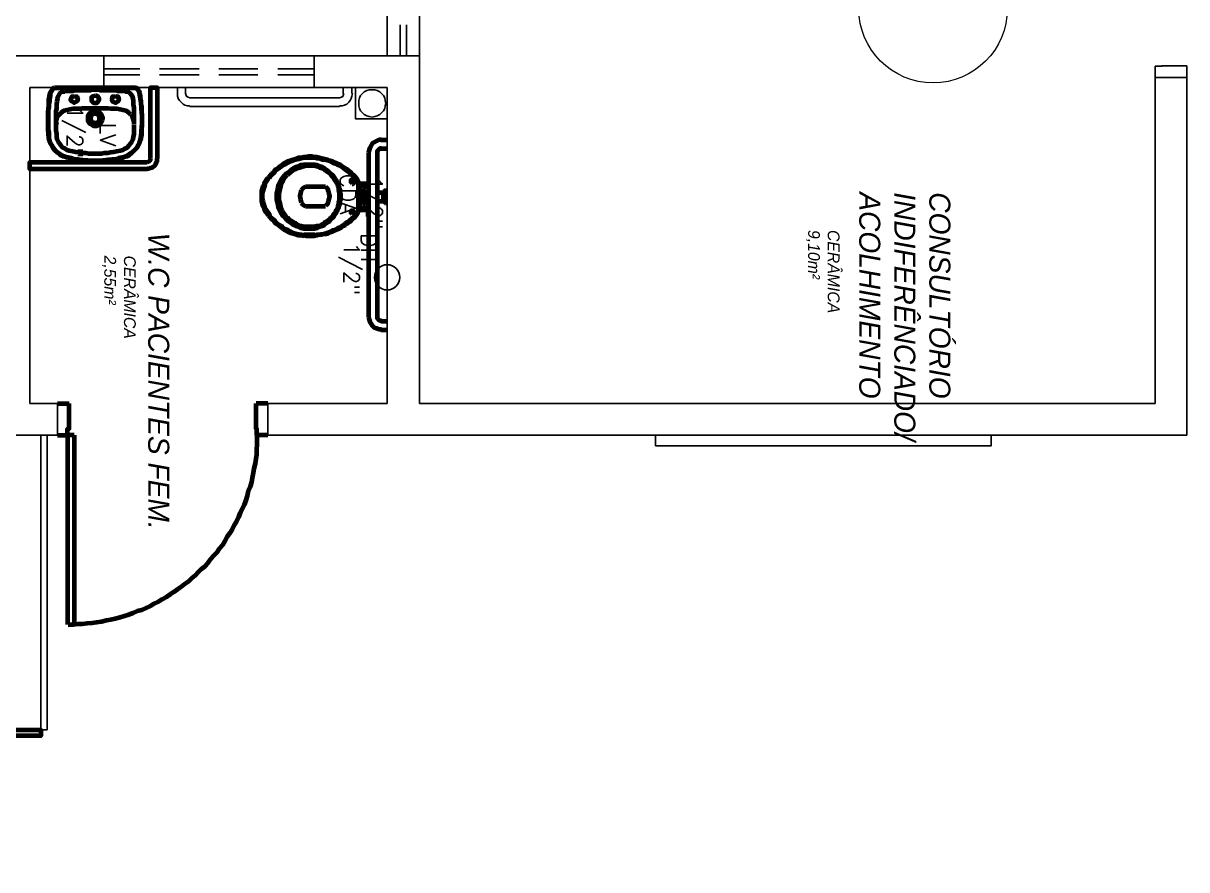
# Model space of a CAD drawing. Header units: millimetres. Extents: x 2273 to 2522, y 1034 to 1187.
# Drawn here: x 2463.04 to 2468.58, y 1049.75 to 1053.77 of the extents above; entities that cross this region are included whole.
import ezdxf

# ---------------------------------------------------------------- set-up
doc = ezdxf.new("R2010")
doc.units = ezdxf.units.MM
for name, color, linetype, lineweight in [('COTAS', 30, 'Continuous', 9), ('LAYOUT', 7, 'Continuous', 100), ('PAREDES', 4, 'Continuous', 100)]:
    doc.layers.add(name, color=color, linetype=linetype, lineweight=lineweight)
doc.layers.add('LAYER8', color=8, linetype='Continuous')
doc.styles.add('Romans', font='romans.shx')
doc.styles.get("Standard").update_dxf_attribs({"font": 'arial.ttf'})

# ---------------------------------------------------------------- blocks, each defined once
blk = doc.blocks.new('HGJ')
at = {"layer": 'PAREDES', "color": 0, "linetype": 'Continuous'}
for points in [[(72.4887, 148.3539), (72.1505, 148.3539), (72.1505, 148.3863), (72.4887, 148.3863)], [(72.5358, 148.3392), (72.5358, 148.348), (72.5328, 148.3569), (72.5299, 148.3657), (72.524, 148.3745), (72.5152, 148.3804), (72.5064, 148.3833), (72.4975, 148.3863), (72.4887, 148.3863)], [(72.1534, 147.898), (72.1534, 148.2833), (72.1623, 148.2951), (72.177, 148.301), (72.2123, 148.3069), (72.2387, 148.3098), (72.2534, 148.3098), (72.2828, 148.3127), (72.3152, 148.3127), (72.3358, 148.3127), (72.3534, 148.3098), (72.3681, 148.3098), (72.3917, 148.3069), (72.3917, 148.3069), (72.4181, 148.301), (72.4181, 148.301), (72.4387, 148.2892), (72.4505, 148.2775), (72.4652, 148.2598), (72.477, 148.2422), (72.4858, 148.2186), (72.4887, 148.2069), (72.4946, 148.1745), (72.4946, 148.1539), (72.5005, 148.1186), (72.5005, 148.0892), (72.4975, 148.0569), (72.4946, 148.0098), (72.4887, 147.9745), (72.477, 147.9392), (72.4623, 147.9157), (72.4446, 147.8951), (72.424, 147.8833), (72.4034, 147.8745), (72.3917, 147.8716), (72.3505, 147.8686), (72.327, 147.8686), (72.3064, 147.8686), (72.2681, 147.8686), (72.2387, 147.8716), (72.2093, 147.8716), (72.177, 147.8775), (72.1623, 147.8863), (72.1534, 147.898)], [(72.3917, 148.3098), (72.377, 148.3127), (72.3652, 148.3127), (72.3505, 148.3127), (72.3387, 148.3127), (72.324, 148.3157), (72.3093, 148.3157), (72.2975, 148.3157), (72.2828, 148.3157), (72.2711, 148.3127), (72.2564, 148.3127), (72.2446, 148.3127), (72.2299, 148.3098), (72.2181, 148.3098), (72.2034, 148.3069), (72.1917, 148.3069), (72.177, 148.3039)], [(72.4858, 148.2186), (72.4828, 148.2275), (72.4799, 148.2363), (72.477, 148.2451), (72.474, 148.251), (72.4623, 148.2657), (72.4505, 148.2775), (72.4387, 148.2892), (72.424, 148.298), (72.4152, 148.301), (72.4093, 148.3039), (72.4005, 148.3069), (72.3917, 148.3098)], [(72.5064, 148.3392), (72.5005, 148.351), (72.4887, 148.3569)], [(72.5387, 148.3392), (72.5387, 147.7804), (72.5064, 147.7804), (72.5064, 148.3392)], [(72.177, 148.3039), (72.1681, 148.301), (72.1623, 148.298), (72.1564, 148.2922), (72.1505, 148.2833)], [(72.1534, 148.2833), (72.1534, 148.0892), (72.1534, 147.898)], [(72.2034, 148.2716), (72.1917, 148.2686), (72.1799, 148.2598), (72.174, 148.248), (72.1711, 148.2363)], [(72.327, 148.2775), (72.3123, 148.2775), (72.2946, 148.2775), (72.2799, 148.2775), (72.2652, 148.2775), (72.2475, 148.2775), (72.2328, 148.2745), (72.2181, 148.2745), (72.2005, 148.2716)], [(72.2799, 148.2598), (72.2711, 148.251), (72.2623, 148.2392), (72.2593, 148.2245), (72.2564, 148.2098)], [(72.327, 148.2775), (72.3152, 148.2775), (72.3034, 148.2745), (72.2887, 148.2686), (72.2799, 148.2627)], [(72.3858, 148.2745), (72.3711, 148.2775), (72.3564, 148.2775), (72.3446, 148.2775), (72.3299, 148.2775)], [(72.4505, 148.2127), (72.4475, 148.2245), (72.4417, 148.2333), (72.4358, 148.2451), (72.427, 148.251), (72.4181, 148.2598), (72.4093, 148.2657), (72.3975, 148.2716), (72.3858, 148.2745)], [(72.1681, 148.2363), (72.1681, 148.2275), (72.1681, 148.2186), (72.1681, 148.2098), (72.1681, 148.201), (72.1652, 148.1922), (72.1652, 148.1833), (72.1652, 148.1716), (72.1652, 148.1627), (72.1652, 148.1539), (72.1652, 148.1451), (72.1652, 148.1363), (72.1652, 148.1275), (72.1652, 148.1186), (72.1623, 148.1098), (72.1623, 148.101), (72.1623, 148.0922)], [(72.1917, 148.1892), (72.1946, 148.201), (72.2093, 148.2039), (72.2181, 148.201), (72.224, 148.1892), (72.2181, 148.1745), (72.2093, 148.1716), (72.1946, 148.1745), (72.1917, 148.1892)], [(72.2564, 148.2098), (72.2534, 148.1951), (72.2534, 148.1804), (72.2534, 148.1657), (72.2505, 148.151), (72.2505, 148.1333), (72.2505, 148.1186), (72.2505, 148.1039), (72.2505, 148.0892)], [(72.4652, 148.0892), (72.4652, 148.1069), (72.4652, 148.1216), (72.4623, 148.1363), (72.4623, 148.151), (72.4593, 148.1657), (72.4564, 148.1804), (72.4534, 148.1951), (72.4505, 148.2127)], [(72.4975, 148.0922), (72.4975, 148.1069), (72.4975, 148.1245), (72.4975, 148.1392), (72.4946, 148.1569), (72.4917, 148.1716), (72.4917, 148.1892), (72.4858, 148.2039), (72.4828, 148.2186)], [(72.1623, 148.0922), (72.1623, 148.0833), (72.1623, 148.0745), (72.1652, 148.0657), (72.1652, 148.0539), (72.1652, 148.0451), (72.1652, 148.0363), (72.1652, 148.0275), (72.1652, 148.0186), (72.1652, 148.0098), (72.1652, 148.001), (72.1652, 147.9922), (72.1681, 147.9833), (72.1681, 147.9745), (72.1681, 147.9657), (72.1681, 147.9569), (72.1681, 147.948)], [(72.224, 148.0922), (72.224, 148.101), (72.2152, 148.1069), (72.2064, 148.1098), (72.1975, 148.1069), (72.1917, 148.101), (72.1887, 148.0922)], [(72.1887, 148.0922), (72.1917, 148.0833), (72.1975, 148.0745), (72.2064, 148.0745), (72.2152, 148.0745), (72.224, 148.0833), (72.224, 148.0922)], [(72.2505, 148.0922), (72.2505, 148.0745), (72.2505, 148.0598), (72.2505, 148.0451), (72.2505, 148.0304), (72.2534, 148.0157), (72.2534, 148.001), (72.2534, 147.9863), (72.2564, 147.9716)], [(72.3328, 148.0922), (72.3328, 148.101), (72.327, 148.1098), (72.324, 148.1157), (72.3152, 148.1216), (72.3064, 148.1245), (72.2975, 148.1275), (72.2887, 148.1245), (72.2799, 148.1216), (72.274, 148.1157), (72.2681, 148.1098), (72.2652, 148.101), (72.2623, 148.0922)], [(72.2623, 148.0922), (72.2652, 148.0833), (72.2681, 148.0745), (72.274, 148.0657), (72.2799, 148.0598), (72.2887, 148.0569), (72.2975, 148.0569), (72.3064, 148.0569), (72.3152, 148.0598), (72.324, 148.0657), (72.327, 148.0745), (72.3328, 148.0833), (72.3328, 148.0922)], [(72.3211, 148.0922), (72.3181, 148.101), (72.3152, 148.1069), (72.3064, 148.1127), (72.2975, 148.1127), (72.2887, 148.1127), (72.2828, 148.1069), (72.277, 148.101), (72.277, 148.0922)], [(72.277, 148.0922), (72.277, 148.0833), (72.2828, 148.0745), (72.2887, 148.0716), (72.2975, 148.0686), (72.3064, 148.0716), (72.3152, 148.0745), (72.3181, 148.0833), (72.3211, 148.0922)], [(72.4505, 147.9686), (72.4534, 147.9833), (72.4564, 147.998), (72.4593, 148.0157), (72.4623, 148.0304), (72.4623, 148.0451), (72.4652, 148.0598), (72.4652, 148.0745), (72.4652, 148.0892)], [(72.4828, 147.9627), (72.4858, 147.9775), (72.4917, 147.9951), (72.4917, 148.0098), (72.4946, 148.0275), (72.4975, 148.0422), (72.4975, 148.0598), (72.4975, 148.0745), (72.4975, 148.0922)], [(72.1917, 147.9922), (72.1946, 148.0039), (72.2093, 148.0098), (72.2181, 148.0039), (72.224, 147.9922), (72.2181, 147.9804), (72.2093, 147.9745), (72.1946, 147.9804), (72.1917, 147.9922)], [(72.1711, 147.9451), (72.174, 147.9333), (72.1799, 147.9216), (72.1917, 147.9157), (72.2034, 147.9098)], [(72.2564, 147.9716), (72.2593, 147.9569), (72.2623, 147.9422), (72.2711, 147.9304), (72.2799, 147.9216)], [(72.2799, 147.9216), (72.2887, 147.9127), (72.3005, 147.9069), (72.3152, 147.9039), (72.327, 147.9039)], [(72.3858, 147.9069), (72.3975, 147.9098), (72.4093, 147.9157), (72.4181, 147.9216), (72.427, 147.9275), (72.4358, 147.9363), (72.4417, 147.948), (72.4475, 147.9569), (72.4505, 147.9686)], [(72.3917, 147.8716), (72.4005, 147.8745), (72.4093, 147.8745), (72.4152, 147.8775), (72.424, 147.8833), (72.4387, 147.8922), (72.4505, 147.901), (72.4623, 147.9157), (72.474, 147.9275), (72.477, 147.9363), (72.4799, 147.9451), (72.4828, 147.9539), (72.4858, 147.9598)], [(72.1505, 147.898), (72.1564, 147.8922), (72.1623, 147.8863), (72.1681, 147.8833), (72.177, 147.8804)], [(72.177, 147.8775), (72.1917, 147.8775), (72.2034, 147.8745), (72.2181, 147.8745), (72.2299, 147.8716), (72.2446, 147.8716), (72.2564, 147.8686), (72.2711, 147.8686), (72.2828, 147.8686), (72.2975, 147.8686), (72.3093, 147.8686), (72.324, 147.8686), (72.3387, 147.8686), (72.3505, 147.8686), (72.3652, 147.8716), (72.377, 147.8716), (72.3917, 147.8716)], [(72.2034, 147.9127), (72.2181, 147.9098), (72.2328, 147.9069), (72.2505, 147.9069), (72.2652, 147.9039), (72.2799, 147.9039), (72.2975, 147.9039), (72.3123, 147.9039), (72.327, 147.9069)], [(72.327, 147.9039), (72.3417, 147.9039), (72.3564, 147.9039), (72.3711, 147.9069), (72.3858, 147.9069)]]:
    blk.add_lwpolyline(points, dxfattribs=at)
blk = doc.blocks.new('NHG')
at = {"layer": 'PAREDES', "color": 0, "linetype": 'Continuous'}
for points in [[(72.4005, 149.451), (72.4005, 149.4804)], [(72.4417, 149.451), (72.4417, 149.4804)], [(72.6387, 149.4745), (72.6387, 149.4804)], [(72.7005, 149.4745), (72.6387, 149.4745)], [(72.6387, 149.4745), (72.6417, 149.4686), (72.6475, 149.4657)], [(72.6887, 149.4657), (72.6975, 149.4686), (72.7005, 149.4745)], [(72.7005, 149.4745), (72.7005, 149.4804)], [(73.2623, 149.451), (73.2623, 149.4804)], [(73.3034, 149.451), (73.3034, 149.4804)], [(72.4005, 149.4539), (72.4005, 149.4422), (72.4064, 149.4304), (72.4123, 149.4186), (72.4181, 149.4098), (72.427, 149.4039), (72.4387, 149.398), (72.4475, 149.3951), (72.4623, 149.3922)], [(72.4417, 149.4539), (72.4417, 149.4451), (72.4475, 149.4392), (72.4534, 149.4333), (72.4623, 149.4333)], [(72.4623, 149.4333), (73.2417, 149.4333)], [(72.6917, 149.4333), (72.6917, 149.4627), (72.6475, 149.4627)], [(72.6505, 149.4333), (72.6505, 149.4627)], [(73.2417, 149.4333), (73.2475, 149.4333), (73.2534, 149.4392), (73.2593, 149.4451), (73.2593, 149.4539)], [(73.2417, 149.3922), (73.2534, 149.3951), (73.2652, 149.398), (73.274, 149.4039), (73.2828, 149.4098), (73.2917, 149.4186), (73.2946, 149.4304), (73.3005, 149.4422), (73.3005, 149.4539)], [(72.4623, 149.3922), (73.2417, 149.3922)], [(72.6093, 149.3922), (72.6093, 149.3422), (72.6005, 149.3422), (72.5946, 149.3422)], [(72.6211, 149.3922), (72.6181, 149.3863)], [(72.6181, 149.3863), (72.6181, 149.3422)], [(72.6358, 149.3804), (72.6328, 149.3775)], [(72.6328, 149.3775), (72.6328, 149.3745)], [(72.6328, 149.3745), (72.6328, 149.3657)], [(72.6328, 149.3627), (72.6328, 149.3657)], [(72.7064, 149.3657), (72.6711, 149.3657), (72.6328, 149.3657)], [(72.6328, 149.351), (72.6328, 149.3598)], [(72.6387, 149.3775), (72.6711, 149.3775)], [(72.6505, 149.3775), (72.6505, 149.3922)], [(72.7005, 149.3775), (72.6711, 149.3775)], [(72.6917, 149.3775), (72.6917, 149.3922)], [(72.7034, 149.3775), (72.7005, 149.3804)], [(72.7064, 149.3745), (72.7034, 149.3775)], [(72.7064, 149.3657), (72.7064, 149.3745)], [(72.7064, 149.3657), (72.7064, 149.3627)], [(72.7064, 149.351), (72.7064, 149.3598)], [(72.724, 149.3863), (72.7211, 149.3922)], [(72.724, 149.3422), (72.724, 149.3863)], [(72.7446, 149.3422), (72.7387, 149.3422), (72.7328, 149.3422), (72.7328, 149.3922)], [(72.5887, 149.3392), (72.5799, 149.3333), (72.574, 149.3275), (72.5681, 149.3216), (72.5623, 149.3127), (72.5534, 149.3069), (72.5475, 149.298), (72.5417, 149.2922), (72.5387, 149.2833)], [(72.5946, 149.3422), (72.5887, 149.3333), (72.5799, 149.3275), (72.574, 149.3216), (72.5652, 149.3127), (72.5593, 149.3039), (72.5534, 149.298), (72.5475, 149.2892), (72.5417, 149.2804)], [(72.5946, 149.3422), (72.5887, 149.3392)], [(72.6034, 149.3127), (72.6005, 149.3186), (72.5975, 149.3216), (72.5917, 149.3186), (72.5887, 149.3127), (72.5917, 149.3069), (72.5975, 149.3069), (72.6005, 149.3069), (72.6034, 149.3127)], [(72.6005, 149.3451), (72.5946, 149.3422)], [(72.6093, 149.3422), (72.6711, 149.3422), (72.7328, 149.3422)], [(72.624, 149.3451), (72.6299, 149.3451), (72.6328, 149.351)], [(72.7064, 149.351), (72.7064, 149.3451), (72.7123, 149.3451)], [(72.7505, 149.3127), (72.7475, 149.3186), (72.7417, 149.3216), (72.7387, 149.3186), (72.7358, 149.3127), (72.7387, 149.3069), (72.7417, 149.3069), (72.7475, 149.3069), (72.7505, 149.3127)], [(72.7417, 149.3422), (72.7387, 149.3451)], [(72.7505, 149.3392), (72.7446, 149.3422)], [(72.7975, 149.2804), (72.7917, 149.2892), (72.7858, 149.298), (72.7799, 149.3039), (72.774, 149.3127), (72.7652, 149.3216), (72.7593, 149.3275), (72.7505, 149.3333), (72.7446, 149.3422)], [(72.8005, 149.2833), (72.7975, 149.2922), (72.7917, 149.298), (72.7858, 149.3069), (72.7799, 149.3127), (72.7711, 149.3216), (72.7652, 149.3275), (72.7593, 149.3333), (72.7505, 149.3392)], [(72.5417, 149.2804), (72.5358, 149.2745), (72.5299, 149.2657), (72.524, 149.2569), (72.5211, 149.248), (72.5152, 149.2392), (72.5123, 149.2304), (72.5093, 149.2216), (72.5034, 149.2127), (72.5005, 149.2039), (72.4975, 149.1951), (72.4946, 149.1863), (72.4946, 149.1745), (72.4917, 149.1657), (72.4887, 149.1569), (72.4887, 149.148), (72.4858, 149.1363)], [(72.5358, 149.2833), (72.5299, 149.2716), (72.5211, 149.2598), (72.5152, 149.248), (72.5093, 149.2363), (72.5034, 149.2216), (72.5005, 149.2098), (72.4946, 149.198), (72.4917, 149.1833)], [(72.6711, 149.2598), (72.6593, 149.2598), (72.6505, 149.2569), (72.6387, 149.2569), (72.6299, 149.2539), (72.6211, 149.251), (72.6123, 149.248), (72.6034, 149.2422), (72.5946, 149.2392), (72.5858, 149.2333), (72.577, 149.2275), (72.5681, 149.2216), (72.5623, 149.2127), (72.5564, 149.2069), (72.5475, 149.198), (72.5417, 149.1892), (72.5387, 149.1804)], [(72.6681, 149.2539), (72.6593, 149.2539), (72.6505, 149.2539), (72.6387, 149.251), (72.6299, 149.251), (72.6211, 149.248), (72.6123, 149.2451), (72.6034, 149.2392), (72.5975, 149.2363), (72.5887, 149.2304), (72.5799, 149.2245), (72.574, 149.2186), (72.5652, 149.2127), (72.5593, 149.2069), (72.5534, 149.198), (72.5475, 149.1892), (72.5417, 149.1833)], [(72.8034, 149.1804), (72.7975, 149.1892), (72.7917, 149.198), (72.7858, 149.2069), (72.777, 149.2127), (72.7711, 149.2216), (72.7623, 149.2275), (72.7534, 149.2333), (72.7446, 149.2392), (72.7387, 149.2422), (72.727, 149.248), (72.7181, 149.251), (72.7093, 149.2539), (72.7005, 149.2569), (72.6887, 149.2569), (72.6799, 149.2598), (72.6681, 149.2598)], [(72.7946, 149.1833), (72.7887, 149.1892), (72.7828, 149.198), (72.777, 149.2069), (72.7711, 149.2127), (72.7652, 149.2186), (72.7564, 149.2245), (72.7505, 149.2304), (72.7417, 149.2363), (72.7328, 149.2392), (72.724, 149.2451), (72.7152, 149.248), (72.7064, 149.251), (72.6975, 149.251), (72.6887, 149.2539), (72.677, 149.2539), (72.6681, 149.2539)], [(72.8534, 149.1363), (72.8505, 149.148), (72.8505, 149.1569), (72.8475, 149.1657), (72.8475, 149.1745), (72.8446, 149.1863), (72.8417, 149.1951), (72.8387, 149.2039), (72.8358, 149.2127), (72.8299, 149.2216), (72.827, 149.2304), (72.824, 149.2392), (72.8181, 149.248), (72.8152, 149.2569), (72.8093, 149.2657), (72.8034, 149.2745), (72.7975, 149.2804)], [(72.8475, 149.1833), (72.8446, 149.198), (72.8387, 149.2098), (72.8358, 149.2216), (72.8299, 149.2363), (72.824, 149.248), (72.8181, 149.2598), (72.8093, 149.2716), (72.8034, 149.2833)], [(72.7123, 149.1892), (72.7034, 149.198), (72.6917, 149.201), (72.6799, 149.2039), (72.6681, 149.2069), (72.6564, 149.2039), (72.6446, 149.201), (72.6328, 149.198), (72.624, 149.1892)], [(72.4917, 149.1833), (72.4887, 149.1686), (72.4858, 149.1569), (72.4828, 149.1451), (72.4828, 149.1333), (72.4799, 149.1216), (72.4799, 149.1069), (72.4828, 149.0951), (72.4828, 149.0833)], [(72.5358, 149.1833), (72.5299, 149.1716), (72.527, 149.1598), (72.5211, 149.148), (72.5181, 149.1363), (72.5181, 149.1216), (72.5181, 149.1098), (72.5181, 149.098), (72.5181, 149.0833)], [(72.5417, 149.1833), (72.5358, 149.1716), (72.5328, 149.1598), (72.527, 149.1451), (72.524, 149.1333), (72.524, 149.1216), (72.524, 149.1069), (72.524, 149.0951), (72.527, 149.0833)], [(72.624, 149.1863), (72.624, 149.0922)], [(72.7152, 149.0922), (72.7152, 149.1863)], [(72.8123, 149.0833), (72.8123, 149.0951), (72.8123, 149.1069), (72.8123, 149.1216), (72.8123, 149.1333), (72.8093, 149.1451), (72.8064, 149.1598), (72.8005, 149.1716), (72.7946, 149.1833)], [(72.8211, 149.0833), (72.8211, 149.098), (72.8211, 149.1098), (72.8211, 149.1216), (72.8211, 149.1363), (72.8181, 149.148), (72.8123, 149.1598), (72.8093, 149.1716), (72.8034, 149.1833)], [(72.8534, 149.0833), (72.8564, 149.0951), (72.8564, 149.1069), (72.8564, 149.1216), (72.8564, 149.1333), (72.8534, 149.1451), (72.8505, 149.1569), (72.8505, 149.1686), (72.8446, 149.1833)], [(72.4828, 149.0833), (72.4858, 149.0716), (72.4858, 149.0569), (72.4917, 149.0451), (72.4946, 149.0333), (72.5005, 149.0186), (72.5034, 149.0069), (72.5093, 148.9951), (72.5181, 148.9833)], [(72.4858, 149.1363), (72.4858, 149.1216), (72.4858, 149.1098), (72.4858, 149.0951), (72.4858, 149.0833)], [(72.4858, 149.0833), (72.4887, 149.0716), (72.4917, 149.0598), (72.4946, 149.0451), (72.4975, 149.0333), (72.5034, 149.0216), (72.5093, 149.0098), (72.5152, 148.998), (72.5211, 148.9863)], [(72.5181, 149.0833), (72.5211, 149.0686), (72.527, 149.0569), (72.5299, 149.0451), (72.5358, 149.0333), (72.5446, 149.0216), (72.5534, 149.0127), (72.5593, 149.001), (72.5711, 148.9922)], [(72.527, 149.0833), (72.5299, 149.0716), (72.5328, 149.0627), (72.5358, 149.051), (72.5417, 149.0422), (72.5475, 149.0304), (72.5534, 149.0216), (72.5623, 149.0127), (72.5681, 149.0069)], [(72.624, 149.0922), (72.6299, 149.0804), (72.6387, 149.0716)], [(72.7005, 149.0716), (72.7093, 149.0804), (72.7152, 149.0922)], [(72.7681, 148.9922), (72.7799, 149.001), (72.7887, 149.0127), (72.7946, 149.0216), (72.8034, 149.0333), (72.8093, 149.0451), (72.8123, 149.0569), (72.8181, 149.0686), (72.8211, 149.0833)], [(72.7681, 149.0069), (72.777, 149.0127), (72.7828, 149.0216), (72.7887, 149.0304), (72.7946, 149.0422), (72.8005, 149.051), (72.8064, 149.0627), (72.8093, 149.0716), (72.8123, 149.0833)], [(72.8181, 148.9863), (72.824, 148.998), (72.8299, 149.0098), (72.8358, 149.0216), (72.8417, 149.0333), (72.8446, 149.0451), (72.8475, 149.0598), (72.8505, 149.0716), (72.8534, 149.0833)], [(72.8211, 148.9833), (72.8299, 148.9951), (72.8358, 149.0069), (72.8417, 149.0186), (72.8446, 149.0333), (72.8475, 149.0451), (72.8534, 149.0569), (72.8534, 149.0716), (72.8564, 149.0833)], [(72.8505, 149.0833), (72.8505, 149.0951), (72.8505, 149.1098), (72.8505, 149.1216), (72.8505, 149.1363)], [(72.6387, 149.0716), (72.6534, 149.0686), (72.6681, 149.0657), (72.6828, 149.0686), (72.6975, 149.0716)], [(72.5181, 148.9833), (72.524, 148.9745), (72.5299, 148.9657), (72.5387, 148.9569), (72.5446, 148.9451), (72.5534, 148.9392), (72.5623, 148.9304), (72.5711, 148.9216), (72.5799, 148.9157)], [(72.5211, 148.9863), (72.527, 148.9775), (72.5328, 148.9686), (72.5417, 148.9569), (72.5475, 148.948), (72.5564, 148.9422), (72.5652, 148.9333), (72.574, 148.9245), (72.5828, 148.9186)], [(72.5681, 149.0039), (72.577, 148.9951), (72.5887, 148.9863), (72.6005, 148.9804), (72.6152, 148.9745), (72.627, 148.9716), (72.6417, 148.9686), (72.6534, 148.9657), (72.6681, 148.9657)], [(72.5681, 148.9922), (72.5799, 148.9833), (72.5917, 148.9745), (72.6034, 148.9686), (72.6152, 148.9627), (72.627, 148.9598), (72.6417, 148.9569), (72.6564, 148.9539), (72.6681, 148.9539)], [(72.6681, 148.9657), (72.6828, 148.9657), (72.6975, 148.9686), (72.7093, 148.9716), (72.724, 148.9745), (72.7358, 148.9804), (72.7475, 148.9863), (72.7593, 148.9951), (72.7711, 149.0039)], [(72.6681, 148.9539), (72.6828, 148.9539), (72.6946, 148.9569), (72.7093, 148.9598), (72.7211, 148.9627), (72.7358, 148.9686), (72.7475, 148.9745), (72.7593, 148.9833), (72.7681, 148.9922)], [(72.7564, 148.9186), (72.7652, 148.9245), (72.774, 148.9333), (72.7799, 148.9422), (72.7887, 148.948), (72.7975, 148.9569), (72.8034, 148.9686), (72.8093, 148.9775), (72.8181, 148.9863)], [(72.7593, 148.9157), (72.7681, 148.9216), (72.777, 148.9304), (72.7828, 148.9392), (72.7917, 148.9451), (72.8005, 148.9569), (72.8064, 148.9657), (72.8152, 148.9745), (72.8211, 148.9833)], [(72.5799, 148.9157), (72.5917, 148.9098), (72.6005, 148.9039), (72.6123, 148.898), (72.624, 148.8951), (72.6328, 148.8922), (72.6446, 148.8892), (72.6564, 148.8863), (72.6681, 148.8863)], [(72.6681, 148.8863), (72.6799, 148.8863), (72.6917, 148.8892), (72.7034, 148.8922), (72.7152, 148.8951), (72.724, 148.898), (72.7358, 148.9039), (72.7475, 148.9098), (72.7564, 148.9157)], [(72.7593, 148.9245), (72.7299, 148.9039)], [(72.5799, 148.9127), (72.5887, 148.9069), (72.6005, 148.898), (72.6093, 148.8951), (72.6211, 148.8892), (72.6328, 148.8863), (72.6446, 148.8833), (72.6564, 148.8833), (72.6681, 148.8833)], [(72.6681, 148.8833), (72.6799, 148.8833), (72.6917, 148.8833), (72.7034, 148.8863), (72.7152, 148.8892), (72.727, 148.8951), (72.7387, 148.898), (72.7475, 148.9069), (72.7593, 148.9127)], [(72.6711, 148.8863), (72.6711, 148.8863)]]:
    blk.add_lwpolyline(points, dxfattribs=at)
blk = doc.blocks.new('PROT')
at = {"layer": 'PAREDES', "color": 0, "linetype": 'Continuous'}
for points in [[(75.2005, 147.0333), (75.2211, 147.0333), (75.2417, 147.0333), (75.2623, 147.0363), (75.2828, 147.0392), (75.3034, 147.0392), (75.324, 147.0422), (75.3417, 147.0451), (75.3623, 147.051), (75.3828, 147.0539), (75.4005, 147.0598), (75.4211, 147.0627), (75.4387, 147.0686), (75.4564, 147.0745), (75.477, 147.0833), (75.4946, 147.0892), (75.5123, 147.0951), (75.5299, 147.1039), (75.5475, 147.1127), (75.5652, 147.1216), (75.5828, 147.1304), (75.6005, 147.1392), (75.6152, 147.148), (75.6328, 147.1598), (75.6475, 147.1716), (75.6652, 147.1804), (75.6799, 147.1922), (75.6946, 147.2039), (75.7093, 147.2157), (75.724, 147.2275), (75.7387, 147.2422), (75.7534, 147.2539), (75.7652, 147.2686), (75.7799, 147.2804), (75.7917, 147.2951), (75.8064, 147.3098), (75.8181, 147.3245), (75.8299, 147.3392), (75.8417, 147.3539), (75.8534, 147.3716), (75.8652, 147.3863), (75.874, 147.401), (75.8858, 147.4186), (75.8946, 147.4363), (75.9034, 147.451), (75.9123, 147.4686), (75.9211, 147.4863), (75.9299, 147.5039), (75.9387, 147.5216), (75.9446, 147.5392), (75.9534, 147.5569), (75.9593, 147.5775), (75.9652, 147.5951), (75.9711, 147.6157), (75.977, 147.6333), (75.9799, 147.6539), (75.9858, 147.6716), (75.9887, 147.6922), (75.9917, 147.7127), (75.9946, 147.7304), (75.9975, 147.751), (75.9975, 147.7716), (76.0005, 147.7922), (76.0005, 147.8127), (76.0005, 147.8333)], [(75.2034, 147.0304), (75.2034, 147.8333), (75.2328, 147.8333), (75.2328, 147.0304)], [(76.0034, 147.8333), (76.0034, 147.8127), (76.0034, 147.7922), (76.0064, 147.7716), (76.0064, 147.751), (76.0093, 147.7304), (76.0123, 147.7127), (76.0152, 147.6922), (76.0181, 147.6716), (76.024, 147.6539), (76.027, 147.6333), (76.0328, 147.6157), (76.0387, 147.5951), (76.0446, 147.5775), (76.0505, 147.5569), (76.0593, 147.5392), (76.0652, 147.5216), (76.074, 147.5039), (76.0828, 147.4863), (76.0917, 147.4686), (76.1005, 147.451), (76.1093, 147.4363), (76.1181, 147.4186), (76.1299, 147.401), (76.1387, 147.3863), (76.1505, 147.3716), (76.1623, 147.3539), (76.174, 147.3392), (76.1858, 147.3245), (76.1975, 147.3098), (76.2093, 147.2951), (76.224, 147.2804), (76.2358, 147.2686), (76.2505, 147.2539), (76.2652, 147.2422), (76.2799, 147.2275), (76.2946, 147.2157), (76.3093, 147.2039), (76.324, 147.1922), (76.3387, 147.1804), (76.3564, 147.1716), (76.3711, 147.1598), (76.3887, 147.148), (76.4034, 147.1392), (76.4211, 147.1304), (76.4387, 147.1216), (76.4564, 147.1127), (76.474, 147.1039), (76.4917, 147.0951), (76.5093, 147.0892), (76.527, 147.0833), (76.5446, 147.0745), (76.5652, 147.0686), (76.5828, 147.0627), (76.6034, 147.0598), (76.6211, 147.0539), (76.6417, 147.051), (76.6593, 147.0451), (76.6799, 147.0422), (76.7005, 147.0392), (76.7211, 147.0392), (76.7417, 147.0363), (76.7623, 147.0333), (76.7828, 147.0333), (76.8034, 147.0333)], [(76.8034, 147.8333), (76.774, 147.8333), (76.774, 147.0304)], [(76.8034, 147.8333), (76.8034, 147.0304)]]:
    blk.add_lwpolyline(points, dxfattribs=at)
blk = doc.blocks.new('YTE')
at = {"layer": 'LAYOUT', "linetype": 'ByBlock'}
for p, q in [((73.6534, 148.9127), (73.6534, 148.8569)), ((73.8034, 148.9127), (73.8034, 148.8598)), ((73.6534, 147.9127), (73.6534, 147.9686)), ((73.8034, 147.9127), (73.8034, 147.9598))]:
    blk.add_line(p, q, dxfattribs=at)
at = {"layer": 'PAREDES', "color": 0, "linetype": 'Continuous'}
for points in [[(74.7034, 147.9627), (74.7034, 147.9863), (74.7005, 148.0098), (74.7005, 148.0304), (74.6975, 148.0539), (74.6946, 148.0775), (74.6917, 148.098), (74.6887, 148.1216), (74.6828, 148.1451), (74.6799, 148.1657), (74.674, 148.1863), (74.6681, 148.2098), (74.6623, 148.2304), (74.6564, 148.251), (74.6475, 148.2716), (74.6387, 148.2922), (74.6328, 148.3127), (74.624, 148.3333), (74.6152, 148.3539), (74.6034, 148.3716), (74.5946, 148.3922), (74.5828, 148.4098), (74.5711, 148.4304), (74.5593, 148.448), (74.5475, 148.4657), (74.5358, 148.4833), (74.524, 148.501), (74.5093, 148.5186), (74.4975, 148.5363), (74.4828, 148.551), (74.4681, 148.5686), (74.4534, 148.5833), (74.4387, 148.598), (74.424, 148.6157), (74.4064, 148.6304), (74.3917, 148.6422), (74.374, 148.6569), (74.3593, 148.6716), (74.3417, 148.6833), (74.324, 148.698), (74.3064, 148.7098), (74.2858, 148.7216), (74.2681, 148.7333), (74.2505, 148.7451), (74.2299, 148.7539), (74.2123, 148.7657), (74.1917, 148.7745), (74.1711, 148.7833), (74.1534, 148.7922), (74.1328, 148.801), (74.1123, 148.8098), (74.0917, 148.8157), (74.0681, 148.8216), (74.0475, 148.8304), (74.027, 148.8363), (74.0064, 148.8392), (73.9828, 148.8451), (73.9623, 148.848), (73.9387, 148.8539), (73.9152, 148.8569), (73.8946, 148.8598), (73.8711, 148.8598), (73.8475, 148.8627), (73.824, 148.8627), (73.8005, 148.8627)], [(73.8034, 148.8598), (73.774, 148.8598), (73.774, 148.8569), (73.6534, 148.8569)], [(73.8034, 147.9922), (73.8034, 147.9598), (73.774, 147.9598), (73.774, 147.9686), (73.6534, 147.9686)], [(73.8034, 147.9922), (74.7034, 147.9922)], [(73.8034, 147.9598), (74.7034, 147.9598)]]:
    blk.add_lwpolyline(points, dxfattribs=at)

msp = doc.modelspace()

# ---------------------------------------------------------------- linework, layer by layer
at = {"color": 3}
msp.add_lwpolyline([(2464.7722, 1052.6231, 1), (2464.7722, 1052.5032, 1)], format="xyb", close=True, dxfattribs=at)
at = {"layer": 'COTAS'}
msp.add_circle((2467.3687, 1053.8405), 0.3533, dxfattribs=at)
at = {"layer": 'LAYER8', "linetype": 'ByBlock'}
msp.add_line((2464.4252, 1053.4661), (2464.4252, 1053.6161), dxfattribs=at)
at = {"layer": 'LAYER8', "linetype": 'Continuous'}
for points in [[(2464.7722, 1053.6161), (2464.7722, 1062.719)], [(2464.9252, 1051.9631), (2464.9252, 1054.5661)], [(2464.7722, 1053.6161), (2462.9222, 1053.6161)], [(2468.4252, 1051.9631), (2468.4252, 1053.5131)], [(2468.4252, 1053.5131), (2468.5752, 1053.5131)], [(2468.5752, 1051.8131), (2468.5752, 1053.5131)], [(2464.7722, 1053.4661), (2463.0722, 1053.4661)], [(2463.0722, 1051.9631), (2463.0722, 1053.4661)], [(2464.7722, 1051.9631), (2464.7722, 1053.4661)], [(2463.2046, 1051.9631), (2463.0722, 1051.9631)], [(2463.2046, 1051.8131), (2463.2046, 1051.9631)], [(2464.7722, 1051.9631), (2464.2046, 1051.9631)], [(2464.2046, 1051.9631), (2464.2046, 1051.8131)], [(2468.4252, 1051.9631), (2464.9252, 1051.9631)], [(2463.2046, 1051.8131), (2462.9222, 1051.8131)], [(2463.1252, 1051.8131), (2463.1252, 1050.4131)], [(2463.1546, 1051.8131), (2463.1546, 1050.4131)], [(2468.5752, 1051.8131), (2464.2046, 1051.8131)], [(2463.1252, 1050.4131), (2463.1546, 1050.4131)]]:
    msp.add_lwpolyline(points, dxfattribs=at)
at = {"layer": 'LAYER8', "color": 0, "linetype": 'Continuous'}
for points in [[(2464.7722, 1053.6161), (2464.7722, 1053.7631)], [(2464.9252, 1053.7631), (2464.9252, 1053.6161), (2464.7722, 1053.6161)], [(2464.834, 1053.6161), (2464.834, 1053.7631)], [(2464.8634, 1053.6161), (2464.8634, 1053.7631)], [(2463.4252, 1053.6161), (2463.4252, 1053.4661)], [(2463.5957, 1053.5543), (2463.4252, 1053.5543)], [(2463.8781, 1053.5543), (2463.6899, 1053.5543)], [(2464.1575, 1053.5543), (2463.9722, 1053.5543)], [(2464.4252, 1053.5543), (2464.2516, 1053.5543)], [(2468.4252, 1053.5661), (2468.4575, 1053.5661), (2468.4575, 1053.569), (2468.5752, 1053.569)], [(2468.4252, 1053.5131), (2468.4252, 1053.5661)], [(2468.5752, 1053.5131), (2468.5752, 1053.569)], [(2463.5957, 1053.5249), (2463.4252, 1053.5249)], [(2463.8781, 1053.5249), (2463.6899, 1053.5249)], [(2464.1575, 1053.5249), (2463.9722, 1053.5249)], [(2464.4252, 1053.5249), (2464.2516, 1053.5249)], [(2463.7752, 1053.4367), (2463.7752, 1053.4661)], [(2463.7752, 1053.4367), (2463.7752, 1053.4249), (2463.7781, 1053.4131), (2463.784, 1053.4043), (2463.7928, 1053.3955), (2463.8016, 1053.3867), (2463.8105, 1053.3808), (2463.8222, 1053.3778), (2463.834, 1053.3778)], [(2463.8134, 1053.4367), (2463.8134, 1053.4661)], [(2463.8134, 1053.4367), (2463.8163, 1053.4278), (2463.8193, 1053.422), (2463.8252, 1053.419), (2463.834, 1053.4161)], [(2464.5457, 1053.4161), (2464.5546, 1053.419), (2464.5605, 1053.422), (2464.5634, 1053.4278), (2464.5663, 1053.4367)], [(2464.5457, 1053.3778), (2464.5575, 1053.3778), (2464.5693, 1053.3808), (2464.581, 1053.3867), (2464.5899, 1053.3955), (2464.5957, 1053.4043), (2464.6016, 1053.4131), (2464.6046, 1053.4249), (2464.6075, 1053.4367)], [(2464.5634, 1053.4367), (2464.5634, 1053.4661)], [(2464.6046, 1053.4367), (2464.6046, 1053.4661)], [(2464.6222, 1053.4661), (2464.6222, 1053.3161), (2464.7722, 1053.3161)], [(2464.7663, 1053.3896), (2464.7634, 1053.4043), (2464.7605, 1053.4161), (2464.7546, 1053.4278), (2464.7457, 1053.4367), (2464.7369, 1053.4455), (2464.7252, 1053.4514), (2464.7134, 1053.4543), (2464.7016, 1053.4543), (2464.6869, 1053.4543), (2464.6752, 1053.4514), (2464.6634, 1053.4455), (2464.6546, 1053.4367), (2464.6457, 1053.4278), (2464.6399, 1053.4161), (2464.6369, 1053.4043), (2464.6369, 1053.3896), (2464.6369, 1053.3778), (2464.6399, 1053.3661), (2464.6457, 1053.3543), (2464.6546, 1053.3455), (2464.6634, 1053.3367), (2464.6752, 1053.3308), (2464.6869, 1053.3278), (2464.7016, 1053.3249), (2464.7134, 1053.3278), (2464.7252, 1053.3308), (2464.7369, 1053.3367), (2464.7457, 1053.3455), (2464.7546, 1053.3543), (2464.7605, 1053.3661), (2464.7634, 1053.3778), (2464.7663, 1053.3896)], [(2463.834, 1053.4161), (2464.5457, 1053.4161)], [(2463.834, 1053.3749), (2464.5457, 1053.3749)], [(2467.6457, 1051.8131), (2467.6457, 1051.7631), (2466.0487, 1051.7631), (2466.0487, 1051.8131)], [(2467.9869, 1051.8131), (2467.7605, 1051.8131)]]:
    msp.add_lwpolyline(points, dxfattribs=at)

# ---------------------------------------------------------------- block references
at = {"layer": 'LAYER8', "linetype": 'ByBlock', "rotation": 270}
for name in ['HGJ', 'NHG', 'YTE', 'PROT']:
    msp.add_blockref(name, (2315.2918, 1125.6166), dxfattribs=at)

# ---------------------------------------------------------------- texts
at = {"color": 3, "style": 'Romans'}
for s, p in [('1/2"', (2463.2501, 1053.3793)), ('LV', (2463.4066, 1053.2979)), ('CDA', (2464.5489, 1053.0552)), ('1/2"', (2464.6743, 1053.0415)), ('DH', (2464.6482, 1052.7729)), ('1/2"', (2464.5661, 1052.7291))]:
    msp.add_text(s, height=0.075, rotation=270, dxfattribs=at).set_placement(p)
at = {"layer": 'LAYER8', "color": 0, "linetype": 'Continuous', "width": 1.591519, "attachment_point": 1, "rotation": 270}
for s, insert, char_height in [('{\\fHarlow Solid Italic|b0|i0|c0|p82;CONSULTÓRIO INDIFERÊNCIADO/\\PACOLHIMENTO}', (2467.4509, 1052.9677), 0.1), ('{\\fHarlow Solid Italic|b0|i0|c0|p82;W.C PACIENTES FEM.}', (2463.7356, 1052.7754), 0.1), ('{\\fHarlow Solid Italic|b0|i0|c0|p82;CERÂMICA\\P9,10m²}', (2466.9237, 1052.7883), 0.056045), ('{\\fHarlow Solid Italic|b0|i0|c0|p82;CERÂMICA\\P2,55m²}', (2463.5762, 1052.6666), 0.056045)]:
    msp.add_mtext(s, dxfattribs=dict(at, insert=insert, char_height=char_height))

doc.saveas('drawing.dxf')
